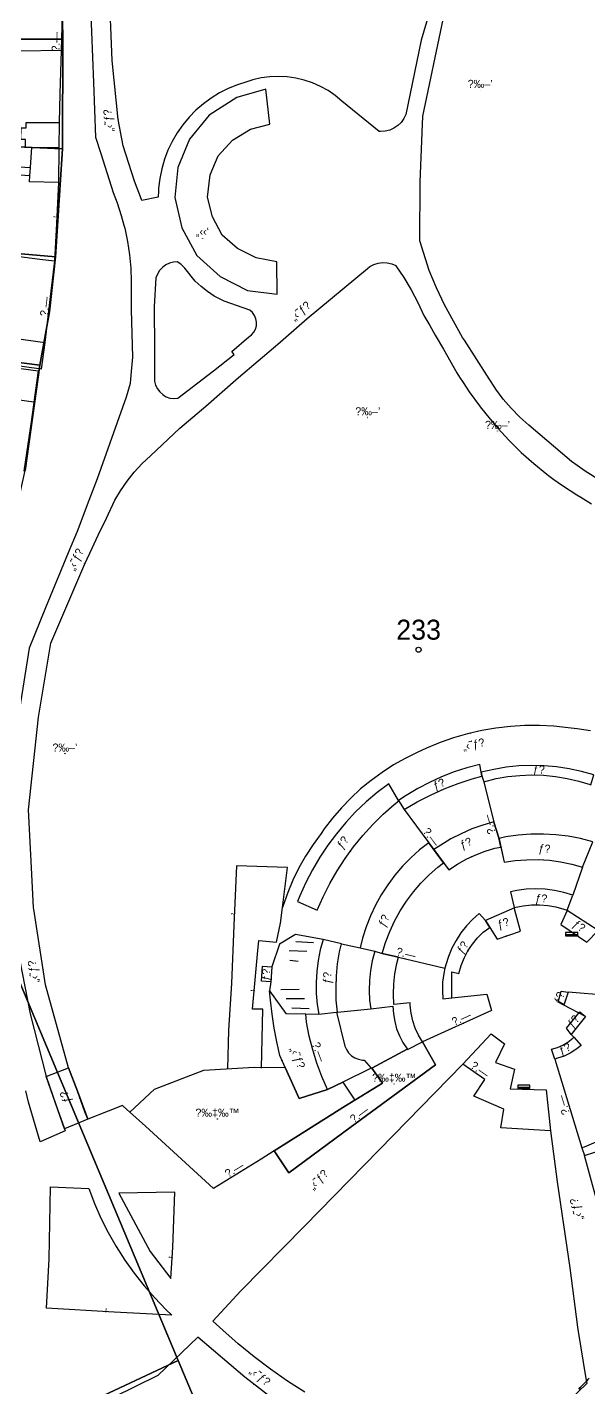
# Model space of a CAD drawing. Header units: metres. Extents: x 218299 to 220222, y 572714 to 574340.
# Drawn here: x 219087.1 to 219143.2, y 573482.5 to 573618.5 of the extents above; entities that cross this region are included whole.
import ezdxf
from ezdxf.enums import TextEntityAlignment as Align

# ---------------------------------------------------------------- set-up
doc = ezdxf.new("R2010")
doc.units = ezdxf.units.M
doc.header["$MEASUREMENT"] = 0
for name, color, linetype in [('1602', 44, 'Continuous'), ('1603', 44, 'Continuous'), ('A_POINTS', 2, 'Continuous'), ('M2200', 253, 'Continuous'), ('M2207', 253, 'Continuous'), ('M2220', 253, 'Continuous'), ('M2407', 253, 'Continuous'), ('M2408', 253, 'Continuous'), ('M2412', 253, 'Continuous'), ('M2601', 253, 'Continuous'), ('M2602', 253, 'Continuous'), ('M2605', 253, 'Continuous'), ('M2802', 253, 'Continuous'), ('M2804', 253, 'Continuous'), ('M5202', 253, 'Continuous')]:
    doc.layers.add(name, color=color, linetype=linetype)
doc.styles.add('HEBTXT', font='HEBTXT')
doc.styles.add('MAVAT_HEBTXT', font='HEBTXT')

# ---------------------------------------------------------------- blocks, each defined once
blk = doc.blocks.new('1603')
at = {"layer": 'A_POINTS'}
blk.add_circle((0, 0), 0.25, dxfattribs=at)
at = {"color": 0, "style": 'HEBTXT'}
blk.add_attdef('PARCEL_NUM', text='', height=2, dxfattribs=at).set_placement((0, 1), align=Align.CENTER)
at = {"color": 0, "style": 'HEBTXT', "flags": 1}
blk.add_attdef('LOT_NUM', text='', height=2, dxfattribs=at).set_placement((0, -2.5), align=Align.CENTER)
blk = doc.blocks.new('M2408')
blk.add_circle((0, 0), 0.025)
at = {"style": 'MAVAT_HEBTXT'}
blk.add_attdef('NAME', text='', height=0.8, dxfattribs=at).set_placement((0, 1.59), align=Align.MIDDLE)
blk = doc.blocks.new('M2802')
blk.add_circle((0, 0), 0.025)
at = {"style": 'MAVAT_HEBTXT'}
blk.add_attdef('NAME', text='', height=0.8, dxfattribs=at).set_placement((0, 1.59), align=Align.MIDDLE)
blk = doc.blocks.new('M2804')
blk.add_circle((0, 0), 0.025)
at = {"style": 'MAVAT_HEBTXT'}
blk.add_attdef('NAME', text='', height=0.8, dxfattribs=at).set_placement((0, 1.59), align=Align.MIDDLE)
blk = doc.blocks.new('M2601')
blk.add_circle((0, 0), 0.025)
at = {"style": 'MAVAT_HEBTXT'}
blk.add_attdef('NAME', text='', height=0.8, dxfattribs=at).set_placement((0, 1.59), align=Align.MIDDLE)
blk = doc.blocks.new('M2605')
blk.add_circle((0, 0), 0.025)
at = {"style": 'MAVAT_HEBTXT'}
blk.add_attdef('NAME', text='', height=0.8, dxfattribs=at).set_placement((0, 1.59), align=Align.MIDDLE)
blk = doc.blocks.new('M2207')
blk.add_circle((0, 0), 0.025)
at = {"style": 'MAVAT_HEBTXT'}
blk.add_attdef('NAME', text='', height=0.8, dxfattribs=at).set_placement((0, 1.59), align=Align.MIDDLE)
blk = doc.blocks.new('M2412')
blk.add_circle((0, 0), 0.025)
at = {"style": 'MAVAT_HEBTXT'}
blk.add_attdef('NAME', text='', height=0.8, dxfattribs=at).set_placement((0, 1.59), align=Align.MIDDLE)
blk = doc.blocks.new('M5202')
blk.add_lwpolyline([(-2, -0.53), (2, -0.53), (2, 0.67), (-2, 0.67)], close=True)
for points in [[(-2, 0), (2, 0)], [(-2, -0.33), (2, -0.33)]]:
    blk.add_lwpolyline(points)
at = {"style": 'MAVAT_HEBTXT', "flags": 1}
for tag, p in [('MARK', (0, 1.92)), ('HEIGHT', (0, -1.78)), ('NAME', (0, -4.35))]:
    blk.add_attdef(tag, text='', height=0.8, dxfattribs=at).set_placement(p, align=Align.MIDDLE)
blk = doc.blocks.new('111')
at = {"layer": 'M2200'}
for points in [[(219087.02, 573608.99, 579.82), (219090.3, 573608.96, 579.7), (219090.3, 573608.96, 579.7), (219090.27, 573606.46, 579.7), (219090.27, 573606.46, 579.7), (219087.58, 573606.49, 579.8), (219086.95, 573606.49, 579.82), (219086.95, 573606.61, 579.93), (219086.96, 573607.29, 580.54), (219086.49, 573607.29, 580.54), (219086.5, 573608.45, 580.54), (219087.02, 573608.45, 580.54)], [(219088.2, 573584.17, 579.1), (219087.79, 573581.03, 579.1), (219087.79, 573581.03, 579.1), (219085.11, 573581.38, 578.74), (219085.11, 573581.38, 578.74), (219085.23, 573582.31, 578.74), (219085.52, 573584.52, 578.74), (219088.2, 573584.17, 579.1)]]:
    blk.add_polyline3d(points, close=True, dxfattribs=at)
at = {"layer": 'M2207'}
for points in [[(219110.97, 573612.32, 578.08), (219108.05, 573611.48, 578.08), (219105.3, 573609.7, 578.26), (219103.32, 573607.31, 578.26), (219102.18, 573604.48, 578.35), (219101.88, 573601.49, 578.26), (219102.57, 573598.45, 578.17), (219104.08, 573595.67, 578.17), (219106.38, 573593.59, 578.17), (219109.11, 573592.18, 578.35), (219112.1, 573591.81, 578.35), (219112.06, 573595.04, 578.26), (219109.98, 573595.44, 578.17), (219108.12, 573596.37, 578.17), (219106.61, 573597.73, 578.26), (219105.62, 573599.55, 578.26), (219105.13, 573601.53, 578.26), (219105.4, 573603.73, 578.26), (219106.18, 573605.64, 578.35), (219107.63, 573607.2, 578.26), (219109.41, 573608.3, 578.26), (219111.36, 573608.8, 578.17)], [(219087.58, 573606.49, 579.23), (219090.27, 573606.46, 579.23), (219090.24, 573602.99, 579.05), (219090.24, 573602.99, 579.05), (219087.34, 573603.06, 579.05), (219087.38, 573603.66, 579.08), (219087.44, 573604.48, 579.13)], [(219085.34, 573587.48, 579.22), (219088.87, 573586.98, 579.1), (219088.87, 573586.98, 579.1), (219088.5, 573584.32, 579.22), (219084.96, 573584.81, 579.34), (219084.98, 573584.95, 579.34), (219085.34, 573587.48, 579.22)]]:
    blk.add_polyline3d(points, close=True, dxfattribs=at)
at = {"layer": 'M2220', "lineweight": -3}
for points in [[(219111.48, 573463.15), (219102.21, 573485.25), (219078.37, 573542.11), (219081.82, 573552.7), (219084.52, 573563.43), (219086.92, 573574.21), (219088.39, 573584.73), (219089.35, 573590.05), (219089.93, 573595.54), (219090.65, 573606.33), (219090.67, 573617.32), (219090.48, 573628.72)], [(219143.27, 573483.49), (219143.13, 573483.34), (219143, 573483.2), (219142.86, 573483.05), (219142.72, 573482.91), (219142.5, 573482.68), (219142.36, 573482.54), (219142.22, 573482.39)]]:
    blk.add_lwpolyline(points, dxfattribs=at)
at = {"layer": 'M2407'}
for points in [[(219090.5, 573616.16, 576.89), (219086.41, 573616.11, 577.07)], [(219070.77, 573605.81, 576.53), (219081.85, 573604.82, 576.71), (219087.44, 573604.48, 576.53)], [(219087.38, 573603.66, 576.53), (219080.37, 573604.1, 576.71), (219080.33, 573603.58, 576.71)]]:
    blk.add_polyline3d(points, dxfattribs=at)
at = {"layer": 'M2408'}
for points in [[(219144.28, 573573.23, 573.23), (219142.86, 573574.13, 573.29), (219142.63, 573574.29, 573.3), (219141.48, 573575.09, 573.36), (219137.22, 573578.73, 573.54), (219136.34, 573579.52, 573.55), (219135.48, 573580.41, 573.57), (219134.68, 573581.34, 573.61), (219133.94, 573582.33, 573.66), (219133.83, 573582.49, 573.67), (219133.26, 573583.36, 573.72), (219130.79, 573587.22, 574.08), (219130.62, 573587.49, 574.1), (219129.69, 573589.12, 574.2), (219128.82, 573590.77, 574.25), (219128.02, 573592.46, 574.28), (219127.28, 573594.18, 574.26), (219126.33, 573597.16, 574.44), (219126.36, 573603.02, 574.44), (219126.58, 573607.97, 574.44), (219126.65, 573609.61, 574.44), (219128.66, 573619.26, 574.08)], [(219127.55, 573620.81, 574.01), (219126.49, 573617.22, 574.19), (219124.96, 573609.78, 574.55), (219124.75, 573609.36, 574.55), (219124.48, 573608.99, 574.55), (219124.14, 573608.67, 574.55), (219123.76, 573608.41, 574.55), (219123.33, 573608.22, 574.55), (219122.88, 573608.11, 574.55), (219122.42, 573608.07, 574.55), (219122.27, 573608.08, 574.55), (219118.56, 573611.12, 574.73), (219117.89, 573611.68, 574.73), (219117.17, 573612.17, 574.73), (219116.41, 573612.59, 574.75), (219115.62, 573612.94, 574.78), (219114.79, 573613.22, 574.81), (219113.95, 573613.42, 574.86), (219113.09, 573613.54, 574.91), (219112.22, 573613.59, 574.97), (219111.36, 573613.55, 575.04), (219110.5, 573613.43, 575.12), (219109.66, 573613.24, 575.21), (219109.06, 573613.05, 575.27), (219108.12, 573612.75, 575.29), (219107.21, 573612.38, 575.31), (219106.34, 573611.94, 575.34), (219105.51, 573611.42, 575.37), (219104.72, 573610.84, 575.4), (219103.97, 573610.2, 575.44), (219103.29, 573609.5, 575.48), (219102.66, 573608.74, 575.52), (219102.1, 573607.94, 575.56), (219101.61, 573607.09, 575.61), (219101.18, 573606.21, 575.66), (219100.83, 573605.3, 575.7), (219100.56, 573604.35, 575.75), (219100.36, 573603.39, 575.81), (219100.24, 573602.42, 575.86), (219100.23, 573602.11, 575.87), (219100.2, 573601.53, 575.9), (219098.58, 573601.17, 575.81), (219098.53, 573601.28, 575.81), (219097.84, 573603.1, 575.81), (219096.7, 573606.64, 575.81), (219096.22, 573609.27, 575.63), (219095.62, 573615.18, 575.81), (219095.29, 573622.67, 575.81)], [(219093.43, 573620.57, 575.83), (219093.74, 573612.99, 575.83), (219093.94, 573607.52, 575.83), (219094.47, 573605.89, 575.83), (219095.69, 573601.99, 575.83), (219096.1, 573600.96, 575.86), (219096.52, 573599.69, 575.86), (219096.78, 573598.72, 575.86), (219096.87, 573598.4, 575.86), (219097.14, 573597.09, 575.83), (219097.34, 573595.76, 575.79), (219097.46, 573594.43, 575.73), (219097.5, 573593.09, 575.65), (219097.5, 573592.99, 575.66), (219097.52, 573591.04, 575.72), (219097.52, 573590.26, 575.74), (219097.64, 573585.51, 575.56), (219097.48, 573583.74, 575.56), (219097.41, 573582.9, 575.56), (219097.02, 573581.52, 575.56), (219094.11, 573573.35, 575.2), (219093.28, 573571.19, 575.13), (219092.1, 573568.11, 575.02), (219091.21, 573565.97, 574.97), (219088.93, 573560.48, 574.84), (219087.32, 573556.45, 574.66), (219086.34, 573550.34, 574.3)], [(219091.23, 573514.5, 572.14), (219088.95, 573522.8, 572.71), (219087.77, 573530.34, 573.42), (219087.75, 573530.48, 573.43), (219087.57, 573533.86, 573.56), (219087.24, 573540.29, 573.79), (219088.24, 573549.53, 574.15), (219089.49, 573556.94, 574.87), (219092.86, 573564.88, 575.05), (219093.6, 573566.44, 575.05), (219094.21, 573567.73, 575.05), (219095.05, 573569.44, 575.14), (219095.88, 573571.22, 575.14), (219096.45, 573572.18, 575.19), (219097.1, 573573.13, 575.23), (219097.82, 573574.03, 575.27), (219098.6, 573574.88, 575.3), (219099.43, 573575.67, 575.32), (219102.37, 573578.44, 575.32), (219104.97, 573580.63, 575.23), (219108.24, 573583.48, 575.23), (219112.15, 573586.82, 575.14), (219115.07, 573589.38, 575.05), (219121.13, 573594.4, 574.6), (219121.36, 573594.57, 574.58), (219121.76, 573594.78, 574.55), (219122.19, 573594.91, 574.53), (219122.64, 573594.97, 574.51), (219123.09, 573594.95, 574.51), (219123.53, 573594.85, 574.51), (219123.95, 573594.68, 574.51), (219123.96, 573594.65, 574.51), (219124.76, 573593.47, 574.47), (219125.49, 573592.24, 574.42), (219126.15, 573590.98, 574.34), (219126.74, 573589.69, 574.24), (219127.34, 573588.68, 574.23), (219127.89, 573587.73, 574.19), (219128.71, 573586.32, 574.14), (219130.04, 573583.95, 573.97), (219130.32, 573583.51, 573.96), (219130.67, 573582.98, 573.94), (219131.27, 573582.07, 573.9), (219132.29, 573580.67, 573.85), (219132.38, 573580.55, 573.84), (219133.37, 573579.32, 573.79), (219134.14, 573578.42, 573.74), (219135.28, 573577.18, 573.67), (219136.48, 573576, 573.62), (219137.73, 573574.88, 573.57), (219139.03, 573573.82, 573.52), (219139.2, 573573.69, 573.52), (219139.72, 573573.31, 573.49), (219140.58, 573572.69, 573.45), (219142.02, 573571.75, 573.37), (219142.41, 573571.52, 573.34), (219143.49, 573570.88, 573.27)], [(219143.38, 573548.18, 573.07), (219142.07, 573548.39, 573.15), (219141.16, 573548.49, 573.2), (219139.73, 573548.64, 573.29), (219138.28, 573548.71, 573.36), (219136.83, 573548.7, 573.42), (219135.39, 573548.61, 573.48), (219133.95, 573548.45, 573.52), (219132.53, 573548.2, 573.55), (219131.12, 573547.88, 573.57), (219129.72, 573547.48, 573.58), (219128.36, 573547.01, 573.59), (219127.02, 573546.46, 573.58), (219126.09, 573546.03, 573.56), (219124.88, 573545.43, 573.63), (219123.7, 573544.77, 573.68), (219122.57, 573544.03, 573.72), (219121.47, 573543.23, 573.74), (219120.43, 573542.37, 573.74), (219119.44, 573541.45, 573.73), (219118.5, 573540.48, 573.7), (219117.62, 573539.45, 573.66), (219116.8, 573538.38, 573.59), (219116.47, 573537.91, 573.56), (219115.67, 573536.81, 573.53), (219114.93, 573535.67, 573.49), (219114.26, 573534.48, 573.44), (219113.67, 573533.26, 573.38), (219113.14, 573532.01, 573.3), (219112.69, 573530.73, 573.22), (219112.62, 573530.51, 573.2)], [(219083.53, 573527.28, 573.04), (219084.39, 573527.59, 573.11), (219085.82, 573528.1, 573.22), (219087.42, 573519.89, 572.68), (219089, 573513.62, 572.14)], [(219117.12, 573512.34, 572.38), (219114.28, 573511.43, 572.38), (219112.88, 573514.54, 572.65), (219112.35, 573515.72, 572.74), (219112.05, 573517.09, 572.66), (219111.8, 573518.47, 572.65), (219111.59, 573519.87, 572.7), (219111.43, 573521.26, 572.81), (219111.34, 573522.19, 572.92)], [(219139.41, 573508.21, 570.22), (219140.05, 573503.12, 570.22), (219141.32, 573494.52, 569.68), (219142.1, 573488.59, 569.52), (219142.16, 573488.16, 569.5), (219142.94, 573483.44, 569.02), (219143.02, 573482.95, 568.96), (219138.75, 573478.87, 568.81)], [(219114.87, 573482.09, 569.2), (219113.13, 573483.2, 569.27), (219111.44, 573484.37, 569.35), (219109.79, 573485.61, 569.43), (219108.19, 573486.91, 569.52), (219106.65, 573488.27, 569.62), (219105.67, 573489.18, 569.68), (219108.45, 573492.2, 569.86), (219114.83, 573498.69, 570.04), (219122.28, 573506.29, 570.22), (219130.65, 573514.86, 570.4)], [(219145.86, 573495.71, 569.86), (219145.17, 573497.62, 569.96), (219144.57, 573499.27, 570.04), (219142.79, 573505.74, 570.22)], [(219126.46, 573474.92, 568.78), (219126, 573475.03, 568.8), (219124.16, 573475.53, 568.85), (219123.22, 573475.82, 568.88), (219122.34, 573476.1, 568.91), (219120.55, 573476.75, 568.97), (219118.78, 573477.47, 569.03), (219117.05, 573478.26, 569.1), (219115.35, 573479.13, 569.17), (219113.69, 573480.07, 569.25), (219112.08, 573481.08, 569.32), (219108.86, 573483.57, 569.5), (219104.17, 573487.58, 569.68), (219100.16, 573483.76, 569.68), (219095.7, 573481.55, 569.68), (219096.11, 573480.8, 569.68)]]:
    blk.add_polyline3d(points, dxfattribs=at)
blk.add_polyline3d([(219109.35, 573587.63, 575.36), (219109.51, 573587.76, 575.35), (219109.75, 573588.02, 575.33), (219109.92, 573588.33, 575.3), (219110.01, 573588.67, 575.29), (219110.03, 573589.02, 575.27), (219109.97, 573589.37, 575.27), (219109.83, 573589.69, 575.26), (219109.62, 573589.98, 575.27), (219109.35, 573590.21, 575.27), (219106.8, 573591.13, 575.45), (219106.53, 573591.25, 575.49), (219105.81, 573591.62, 575.56), (219105.13, 573592.07, 575.61), (219104.49, 573592.57, 575.63), (219103.9, 573593.13, 575.63), (219102.87, 573594.41, 575.81), (219102.48, 573594.83, 575.81), (219102.09, 573595.06, 575.81), (219101.75, 573595.03, 575.83), (219101.35, 573594.92, 575.84), (219100.97, 573594.74, 575.84), (219100.63, 573594.49, 575.83), (219100.34, 573594.18, 575.8), (219100.12, 573593.83, 575.77), (219099.97, 573593.44, 575.72), (219099.8, 573590.59, 575.72), (219099.85, 573586.28, 575.72), (219099.84, 573584.88, 575.63), (219099.83, 573583.51, 575.54), (219099.85, 573583.12, 575.53), (219099.94, 573582.73, 575.52), (219100.12, 573582.37, 575.5), (219100.36, 573582.05, 575.48), (219100.66, 573581.78, 575.46), (219100.83, 573581.67, 575.44), (219101, 573581.57, 575.43), (219101.38, 573581.44, 575.41), (219101.78, 573581.39, 575.39), (219102.18, 573581.41, 575.36), (219105.16, 573583.72, 575.36), (219105.72, 573584.16, 575.36), (219107.78, 573585.8, 575.36), (219107.57, 573586.1, 575.36), (219109.25, 573587.54, 575.36)], close=True, dxfattribs=at)
at = {"layer": 'M2412'}
for points in [[(219132.33, 573544.82, 573.5), (219131.04, 573544.48, 573.5), (219129.77, 573544.07, 573.5), (219128.52, 573543.59, 573.5), (219127.31, 573543.03, 573.5), (219126.13, 573542.4, 573.5), (219124.99, 573541.7, 573.5), (219124.22, 573541.22, 573.5), (219124.79, 573540.31, 573.32), (219126.08, 573541.07, 573.32), (219127.41, 573541.76, 573.32), (219128.77, 573542.38, 573.32), (219130.16, 573542.92, 573.32), (219131.58, 573543.39, 573.32), (219132.53, 573543.66, 573.32), (219132.52, 573543.69, 573.32), (219132.46, 573544.04, 573.38)], [(219143.72, 573543.77, 573.32), (219142.5, 573544.12, 573.32), (219141.26, 573544.39, 573.32), (219140.01, 573544.58, 573.32), (219138.75, 573544.69, 573.32), (219137.49, 573544.72, 573.32), (219136.22, 573544.67, 573.32), (219134.97, 573544.54, 573.32), (219133.72, 573544.33, 573.32), (219132.46, 573544.04, 573.32), (219132.52, 573543.69, 573.25), (219132.75, 573543.09, 573.14), (219132.75, 573543.09, 573.14), (219133.97, 573543.41, 573.15), (219135.14, 573543.61, 573.16), (219136.32, 573543.73, 573.15), (219137.51, 573543.78, 573.14), (219138.7, 573543.74, 573.12), (219139.89, 573543.63, 573.09), (219141.06, 573543.43, 573.06), (219142.22, 573543.16, 573.01), (219143.36, 573542.81, 572.96), (219143.41, 573542.79, 572.96)], [(219123.23, 573542.89, 573.68), (219122.08, 573542.01, 573.69), (219120.98, 573541.07, 573.69), (219119.93, 573540.07, 573.69), (219118.94, 573539.01, 573.68), (219118.02, 573537.9, 573.67), (219117.15, 573536.75, 573.65), (219116.35, 573535.54, 573.63), (219115.62, 573534.3, 573.59), (219114.95, 573533.01, 573.56), (219114.36, 573531.69, 573.52), (219114.13, 573531.12, 573.5), (219116.1, 573530.26, 573.14), (219116.69, 573531.6, 573.14), (219117.35, 573532.91, 573.14), (219118.07, 573534.18, 573.14), (219118.87, 573535.41, 573.14), (219119.73, 573536.6, 573.14), (219120.66, 573537.73, 573.14), (219121.65, 573538.82, 573.14), (219122.69, 573539.85, 573.14), (219123.79, 573540.81, 573.14), (219124.25, 573541.19, 573.14), (219124.25, 573541.19, 573.14), (219124.22, 573541.22, 573.15)], [(219133.75, 573539.07, 573.32), (219132.63, 573538.75, 573.32), (219131.53, 573538.37, 573.32), (219130.46, 573537.9, 573.32), (219129.43, 573537.37, 573.32), (219128.43, 573536.76, 573.32), (219127.74, 573536.33, 573.32), (219129.23, 573534.3, 572.06), (219129.23, 573534.3, 572.06), (219130.09, 573534.86, 572.06), (219130.98, 573535.36, 572.06), (219131.92, 573535.79, 572.06), (219132.88, 573536.15, 572.06), (219133.83, 573536.45, 572.06), (219134.44, 573536.54, 572.06), (219134.24, 573537.47, 572.49), (219133.75, 573539.06, 573.31)], [(219143.62, 573537.1, 572.78), (219142.4, 573537.41, 572.78), (219141.17, 573537.64, 572.78), (219139.93, 573537.78, 572.78), (219138.68, 573537.85, 572.78), (219137.43, 573537.84, 572.78), (219136.18, 573537.75, 572.78), (219134.94, 573537.58, 572.78), (219134.26, 573537.42, 572.78), (219134.27, 573537.38, 572.76), (219134.44, 573536.54, 572.44), (219134.76, 573535.04, 571.88), (219134.77, 573535.04, 571.88), (219135.88, 573535.21, 571.88), (219137.01, 573535.3, 571.88), (219138.15, 573535.31, 571.88), (219139.28, 573535.24, 571.88), (219140.41, 573535.09, 571.88), (219141.52, 573534.86, 571.88), (219142.6, 573534.56, 571.88)], [(219127.24, 573537, 572.96), (219127.24, 573537, 572.96), (219126.31, 573536.28, 572.97), (219125.43, 573535.49, 572.97), (219124.6, 573534.65, 572.97), (219123.83, 573533.75, 572.96), (219123.13, 573532.8, 572.95), (219122.49, 573531.8, 572.94), (219121.91, 573530.77, 572.91), (219121.41, 573529.7, 572.88), (219120.99, 573528.6, 572.85), (219120.63, 573527.47, 572.81), (219120.39, 573526.48, 572.78), (219121.84, 573526.15, 572.42), (219121.84, 573526.15, 572.42), (219121.58, 573525.19, 572.42), (219121.4, 573524.22, 572.42), (219121.3, 573523.23, 572.42), (219121.28, 573522.24, 572.42), (219121.33, 573521.26, 572.42), (219121.45, 573520.41, 572.42), (219123.66, 573520.65, 572.24), (219123.71, 573519.89, 572.24), (219123.83, 573519.14, 572.24), (219124.02, 573518.41, 572.24), (219124.3, 573517.71, 572.24), (219124.65, 573517.03, 572.24), (219125.06, 573516.4, 572.24), (219125.09, 573516.36, 572.24), (219125.12, 573516.32, 572.24), (219125.12, 573516.32, 572.24), (219126.61, 573517.1, 571.52), (219126.21, 573517.77, 571.52), (219125.89, 573518.47, 571.52), (219125.64, 573519.21, 571.52), (219125.47, 573519.96, 571.52), (219125.38, 573520.73, 571.52), (219125.37, 573520.98, 571.52), (219123.75, 573520.82, 571.52), (219123.7, 573521.85, 571.52), (219123.73, 573522.88, 571.52), (219123.84, 573523.9, 571.52), (219124.03, 573524.91, 571.52), (219124.2, 573525.56, 571.52), (219124.2, 573525.56, 571.52), (219122.59, 573525.91, 571.7), (219122.59, 573525.91, 571.7), (219122.92, 573527.02, 571.69), (219123.34, 573528.11, 571.69), (219123.82, 573529.16, 571.69), (219124.38, 573530.18, 571.71), (219125.01, 573531.16, 571.72), (219125.7, 573532.09, 571.75), (219126.45, 573532.97, 571.78), (219127.26, 573533.8, 571.82), (219128.13, 573534.57, 571.86), (219128.72, 573534.99, 571.88)], [(219141.63, 573531.75, 571.65), (219141.63, 573531.75, 571.65), (219140.72, 573532.03, 571.65), (219139.8, 573532.23, 571.65), (219138.86, 573532.34, 571.65), (219137.92, 573532.38, 571.65), (219136.97, 573532.34, 571.65), (219136.04, 573532.22, 571.65), (219135.4, 573532.1, 571.65), (219135.78, 573530.51, 570.93), (219136.67, 573530.69, 570.93), (219137.49, 573530.78, 570.93), (219138.31, 573530.8, 570.93), (219139.13, 573530.73, 570.93), (219139.94, 573530.59, 570.93), (219140.73, 573530.36, 570.93), (219141.07, 573530.25, 570.93)], [(219132.27, 573529.92, 571.52), (219131.6, 573529.33, 571.52), (219130.99, 573528.68, 571.53), (219130.44, 573527.99, 571.52), (219129.96, 573527.24, 571.51), (219129.54, 573526.46, 571.5), (219129.2, 573525.64, 571.48), (219128.93, 573524.8, 571.46), (219128.85, 573524.46, 571.45), (219128.74, 573523.93, 571.44), (219128.62, 573523.05, 571.41), (219128.59, 573522.17, 571.37), (219128.63, 573521.39, 571.34), (219129.53, 573521.49, 570.8), (219129.54, 573524.11, 570.8), (219130.25, 573523.93, 570.8), (219130.48, 573524.71, 570.8), (219130.78, 573525.46, 570.8), (219131.15, 573526.18, 570.8), (219131.59, 573526.86, 570.8), (219132.1, 573527.49, 570.8), (219132.66, 573528.07, 570.8), (219133.35, 573528.51, 570.8), (219132.9, 573529.21, 571.13)], [(219135.79, 573530.48, 571.65), (219132.9, 573529.21, 571.65), (219133.35, 573528.51, 571.31), (219134.08, 573527.37, 570.75), (219136.4, 573528.16, 570.75), (219135.81, 573530.4, 571.62)], [(219144.15, 573528.23, 571.52), (219141.05, 573530.21, 571.52), (219140.44, 573528.81, 570.8), (219143.01, 573527.07, 570.8)], [(219116.7, 573527.34, 573.5), (219116.4, 573526.28, 573.5), (219116.18, 573525.21, 573.5), (219116.04, 573524.12, 573.5), (219115.98, 573523.03, 573.5), (219115.99, 573521.93, 573.5), (219116.09, 573520.84, 573.5), (219116.25, 573519.86, 573.5), (219118.03, 573520.05, 572.98), (219118.12, 573520.05, 572.96), (219118, 573521.26, 572.88), (219117.97, 573522.48, 572.82), (219118.01, 573523.69, 572.78), (219118.13, 573524.9, 572.76), (219118.33, 573526.1, 572.76), (219118.5, 573526.88, 572.78)], [(219111.57, 573524.58, 573.68), (219111.47, 573523.11, 573.68), (219110.53, 573523.17, 572.96), (219110.63, 573524.65, 572.96), (219111.57, 573524.58, 573.68)], [(219141.15, 573522.07, 571.2), (219140.73, 573520.76, 571.2), (219140.16, 573521.06, 570.75), (219140.45, 573522.17, 570.75)], [(219142.9, 573519.62, 571.2), (219141.56, 573517.98, 571.2), (219141.47, 573517.84, 571.2), (219140.98, 573518.46, 570.75), (219142.32, 573520.09, 570.75)], [(219142.47, 573516.74, 571.29), (219141.94, 573516.32, 571.31), (219141.37, 573515.96, 571.3), (219140.75, 573515.67, 571.27), (219140.11, 573515.45, 571.23), (219139.84, 573515.38, 571.2), (219139.5, 573516.38, 570.75), (219140.08, 573516.54, 570.75), (219140.63, 573516.77, 570.75), (219141.14, 573517.08, 570.75), (219141.61, 573517.45, 570.75), (219141.73, 573517.55, 570.75)], [(219089, 573513.62, 572.14), (219091.23, 573514.5, 572.14), (219092.14, 573512.17, 571.43), (219093.16, 573509.38, 570.58), (219090.84, 573508.41, 570.58)], [(219148.25, 573509.79, 571.2), (219147.24, 573509.01, 571.2), (219146.18, 573508.3, 571.2), (219145.08, 573507.65, 571.2), (219143.94, 573507.08, 571.2), (219142.77, 573506.58, 571.2), (219142.53, 573506.49, 571.2), (219142.79, 573505.74, 570.3), (219142.79, 573505.74, 570.3), (219143.84, 573506.08, 570.3), (219144.84, 573506.57, 570.3), (219145.83, 573507.08, 570.3), (219146.79, 573507.59, 570.3), (219147.69, 573508.23, 570.3), (219148.54, 573508.94, 570.3), (219148.78, 573509.16, 570.3)]]:
    blk.add_polyline3d(points, close=True, dxfattribs=at)
at = {"layer": 'M2601'}
for points in [[(219090.24, 573602.99, 577.78), (219090.04, 573598.88, 577.78)], [(219090.04, 573598.88, 577.78), (219089.85, 573595.15, 577.78)], [(219112.43, 573528.97, 574.18), (219112.62, 573530.51, 574.25), (219113.12, 573534.53, 574.42), (219108.03, 573534.7, 574.42), (219107.77, 573528.72, 574.3), (219107.52, 573522.94, 573.94), (219107.24, 573518.27, 573.82), (219107.13, 573514.4, 573.46)], [(219110.51, 573514.48, 573.46), (219110.65, 573520.37, 573.7), (219109.63, 573520.36, 573.7), (219110.11, 573525.85, 573.94), (219110.27, 573527.22, 573.94), (219112.03, 573527.05, 573.94), (219112.43, 573528.97, 574.18)], [(219093.26, 573502.43, 570.94), (219093.84, 573500.94, 570.84), (219094.49, 573499.47, 570.75), (219095.22, 573498.04, 570.67), (219096.02, 573496.64, 570.6), (219096.88, 573495.29, 570.54), (219097.81, 573493.98, 570.49), (219098.81, 573492.71, 570.45), (219099.87, 573491.5, 570.42), (219100.98, 573490.34, 570.41), (219101.57, 573489.77, 570.4), (219095.81, 573490.07, 570.4), (219089.05, 573490.48, 570.58), (219089.31, 573495.41, 570.76), (219089.46, 573502.62, 570.94), (219093.26, 573502.43, 570.94)], [(219096.26, 573501.97, 571.12), (219099.39, 573496.15, 570.76), (219101.47, 573493.44, 570.76), (219101.66, 573496.55, 570.76), (219101.88, 573502.07, 570.94), (219096.26, 573501.97, 571.12)]]:
    blk.add_polyline3d(points, dxfattribs=at)
at = {"layer": 'M2602'}
for points in [[(219115.72, 573527, 576.6), (219113.95, 573527.1, 576.6)], [(219115.04, 573526.14, 576.6), (219113.28, 573526.19, 576.6)], [(219114.18, 573525.13, 576.6), (219113.36, 573525.24, 576.6)], [(219114.3, 573522.33, 576.6), (219112.46, 573522.29, 576.6)], [(219114.81, 573521.4, 576.6), (219113, 573521.39, 576.6)], [(219115.3, 573520.41, 576.6), (219113.57, 573520.47, 576.6)]]:
    blk.add_polyline3d(points, dxfattribs=at)
at = {"layer": 'M2605'}
for points in [[(219090.6, 573622.24, 576.96), (219090.57, 573618.56, 576.89), (219090.5, 573616.16, 576.89), (219090.38, 573611.83, 576.89)], [(219090.38, 573611.83, 576.89), (219090.3, 573608.96, 576.89)], [(219085.59, 573595.68, 576.71), (219088.37, 573595.33, 576.71)], [(219088.37, 573595.33, 576.71), (219089.85, 573595.15, 576.71), (219089.85, 573595.15, 576.71), (219089.49, 573592.11, 576.71)], [(219089.49, 573592.11, 576.71), (219088.87, 573586.98, 576.71)], [(219087.79, 573581.03, 576.35), (219087.54, 573579.31, 576.35)], [(219087.54, 573579.31, 576.35), (219086.78, 573574.14, 576.35)], [(219132.75, 573543.09, 573.32), (219133.75, 573539.06, 573.32), (219134.24, 573537.47, 572.81), (219134.27, 573537.38, 572.78), (219134.77, 573535.04, 572.06)], [(219124.79, 573540.31, 573.32), (219127.24, 573537, 573.32), (219127.74, 573536.33, 573.05), (219128.72, 573534.99, 572.51), (219129.23, 573534.3, 572.24)], [(219142.6, 573534.56, 571.88), (219141.63, 573531.75, 571.7)], [(219135.4, 573532.1, 571.65), (219135.78, 573530.51, 571.65), (219135.79, 573530.48, 571.65)], [(219141.05, 573530.21, 571.52), (219141.07, 573530.25, 571.52), (219141.63, 573531.75, 571.7)], [(219132.9, 573529.21, 571.65), (219132.27, 573529.92, 571.52)], [(219116.7, 573527.34, 573.5), (219113.91, 573527.83, 573.68), (219112.31, 573526.86, 573.68), (219111.57, 573524.58, 573.68)], [(219118.5, 573526.88, 572.78), (219120.39, 573526.48, 572.78)], [(219121.84, 573526.15, 572.42), (219122.59, 573525.91, 572.42), (219124.2, 573525.56, 572.06), (219128.85, 573524.46, 571.52)], [(219111.47, 573523.11, 573.68), (219111.34, 573522.19, 573.68), (219111.34, 573522.19, 573.68), (219112.96, 573519.93, 573.68), (219114.95, 573519.89, 573.57), (219116.25, 573519.86, 573.5)], [(219128.63, 573521.39, 571.34), (219129.53, 573521.49, 571.3), (219133.02, 573521.86, 571.16), (219133.5, 573520.23, 571.16), (219126.61, 573517.1, 571.27)], [(219145.6, 573521.69, 571.2), (219145.18, 573521.73, 571.2), (219141.15, 573522.07, 571.2)], [(219121.54, 573514.47, 572.92), (219121.48, 573514.45, 572.92), (219121.43, 573514.42, 572.92), (219118.65, 573513.08, 572.92), (219117.12, 573512.34, 572.92), (219117.12, 573512.34, 572.92), (219116.56, 573513.64, 572.91), (219116.06, 573514.96, 572.91), (219115.64, 573516.31, 572.94), (219115.29, 573517.68, 572.99), (219115.02, 573519.06, 573.06), (219114.95, 573519.89, 573.1)], [(219118.03, 573520.05, 572.98), (219118.85, 573516.68, 572.98), (219119.01, 573516.32, 573), (219119.23, 573515.99, 573), (219119.52, 573515.71, 572.98), (219119.85, 573515.5, 572.95), (219120.22, 573515.35, 572.9), (219120.61, 573515.28, 572.84), (219120.79, 573515.27, 572.8), (219121.48, 573514.45, 572.92)], [(219118.12, 573520.05, 572.96), (219121.45, 573520.41, 572.42)], [(219142.9, 573519.62, 571.2), (219140.73, 573520.76, 571.2)], [(219111.8, 573506.19, 571.27), (219113.24, 573504.02, 571.27), (219119.39, 573508.52, 571.27), (219127.92, 573514.8, 571.27), (219126.61, 573517.1, 571.27)], [(219138.97, 573512.3, 570.8), (219139.41, 573508.21, 570.8), (219139.41, 573508.21, 570.8), (219134.43, 573508.5, 570.8), (219134.72, 573510.38, 570.8), (219131.73, 573511.66, 570.8), (219132.84, 573513.32, 570.98), (219130.65, 573514.86, 570.98), (219130.65, 573514.86, 570.98), (219133.47, 573517.89, 570.98), (219134.81, 573516.91, 570.98), (219133.91, 573515.04, 570.98), (219135.79, 573514.36, 570.98), (219135.35, 573512.4, 570.98), (219138.97, 573512.3, 570.8)], [(219141.47, 573517.84, 571.2), (219141.73, 573517.55, 571.23), (219142.47, 573516.74, 571.29)], [(219125.09, 573516.36, 572.24), (219125.09, 573516.36, 572.24), (219121.54, 573514.47, 572.2)], [(219092.89, 573510.11, 572.08), (219092.14, 573512.17, 572.08), (219092.14, 573512.17, 572.08), (219091.23, 573514.5, 572.08)], [(219121.54, 573514.47, 572.2), (219121.54, 573514.47, 572.2), (219122.62, 573512.98, 572.08), (219122.62, 573512.98, 572.08), (219119.85, 573511.26, 572.08), (219118.93, 573510.7, 572.08), (219118.93, 573510.7, 572.08), (219111.8, 573506.19, 572.08), (219110.5, 573505.37, 572.08), (219105.72, 573502.44, 572.08), (219098.95, 573508.68, 572.08), (219097.38, 573510.08, 572.08), (219096.72, 573510.67, 572.08)], [(219139.84, 573515.38, 571.2), (219142.53, 573506.49, 571.2)], [(219089, 573513.62, 572.08), (219089.98, 573510.83, 572.08)], [(219089.98, 573510.83, 572.08), (219090.84, 573508.41, 572.08), (219090.91, 573508.2, 572.08), (219088.4, 573507.1, 572.08), (219087.25, 573511.08, 572.32), (219086.99, 573512.2, 572.36)], [(219096.72, 573510.67, 572.08), (219096.64, 573510.75, 572.08), (219095.21, 573510.18, 572.08)], [(219095.21, 573510.18, 572.08), (219093.16, 573509.38, 572.08), (219093.16, 573509.38, 572.08), (219092.89, 573510.11, 572.08)]]:
    blk.add_polyline3d(points, dxfattribs=at)
at = {"layer": 'M2802'}
for points in [[(219126.61, 573517.1, 571.27), (219127.92, 573514.8, 571.27), (219119.39, 573508.52, 571.27), (219113.24, 573504.02, 571.27), (219111.8, 573506.19, 571.27), (219118.93, 573510.7, 571.45), (219122.62, 573512.98, 571.54), (219121.54, 573514.47, 571.54), (219125.09, 573516.36, 571.5), (219125.12, 573516.32, 571.5)], [(219118.65, 573513.08, 572.22), (219119.85, 573511.26, 572.08), (219118.93, 573510.7, 572.08), (219111.8, 573506.19, 572.08), (219110.5, 573505.37, 572.08), (219105.72, 573502.44, 572.08), (219098.95, 573508.68, 572.08), (219097.38, 573510.08, 572.08), (219099.84, 573512.37, 572.44), (219104.77, 573514.27, 572.53), (219109.78, 573514.57, 572.53), (219112.88, 573514.54, 572.65), (219114.28, 573511.43, 572.38), (219117.12, 573512.34, 572.38)]]:
    blk.add_polyline3d(points, close=True, dxfattribs=at)
at = {"layer": 'M2207'}
ref = blk.add_blockref('M2207', (219104.63, 573597.39), dxfattribs=dict(at, xscale=0.5, yscale=0.5, zscale=0.5))
ref.add_attrib('NAME', '„‹‹‘', dxfattribs={"layer": '0', "height": 0.8, "style": 'MAVAT_HEBTXT'}).set_placement((219104.63, 573598.02), align=Align.MIDDLE)
at = {"layer": 'M2408'}
ref = blk.add_blockref('M2408', (219096.22, 573609.27), dxfattribs=dict(at, xscale=0.5, yscale=0.5, zscale=0.5))
ref.add_attrib('NAME', '„‹˜ƒ\x8e', dxfattribs={"layer": '0', "height": 0.8, "rotation": 95.8406, "style": 'MAVAT_HEBTXT'}).set_placement((219095.33, 573609.18), align=Align.MIDDLE)
ref = blk.add_blockref('M2408', (219115.07, 573589.38), dxfattribs=dict(at, xscale=0.5, yscale=0.5, zscale=0.5))
ref.add_attrib('NAME', '„‹˜ƒ\x8e', dxfattribs={"layer": '0', "height": 0.8, "rotation": 41.1749, "style": 'MAVAT_HEBTXT'}).set_placement((219114.48, 573590.06), align=Align.MIDDLE)
ref = blk.add_blockref('M2408', (219092.86, 573564.88), dxfattribs=dict(at, xscale=0.5, yscale=0.5, zscale=0.5))
ref.add_attrib('NAME', '„‹˜ƒ\x8e', dxfattribs={"layer": '0', "height": 0.8, "rotation": 64.5444, "style": 'MAVAT_HEBTXT'}).set_placement((219092.04, 573565.27), align=Align.MIDDLE)
ref = blk.add_blockref('M2408', (219131.36, 573547.94), dxfattribs=dict(at, xscale=0.5, yscale=0.5, zscale=0.5))
ref.add_attrib('NAME', '„‹˜ƒ\x8e', dxfattribs={"layer": '0', "height": 0.8, "rotation": 12.8746, "style": 'MAVAT_HEBTXT'}).set_placement((219131.72, 573546.72), align=Align.MIDDLE)
ref = blk.add_blockref('M2408', (219088.72, 573524.27), dxfattribs=dict(at, xscale=0.5, yscale=0.5, zscale=0.5))
ref.add_attrib('NAME', '„‹˜ƒ\x8e', dxfattribs={"layer": '0', "height": 0.8, "rotation": 98.8957, "style": 'MAVAT_HEBTXT'}).set_placement((219087.83, 573524.13), align=Align.MIDDLE)
ref = blk.add_blockref('M2408', (219112.58, 573515.21), dxfattribs=dict(at, xscale=0.4999999999999992, yscale=0.4999999999999992, zscale=0.4999999999999992, rotation=358.3529805476973))
ref.add_attrib('NAME', '„‹˜ƒ\x8e', dxfattribs={"layer": '0', "height": 0.8, "rotation": 292.5827, "style": 'MAVAT_HEBTXT'}).set_placement((219114.03, 573515.49), align=Align.MIDDLE)
ref = blk.add_blockref('M2408', (219117.75, 573501.67), dxfattribs=dict(at, xscale=0.5, yscale=0.5, zscale=0.5))
ref.add_attrib('NAME', '„‹˜ƒ\x8e', dxfattribs={"layer": '0', "height": 0.8, "rotation": 45.455, "style": 'MAVAT_HEBTXT'}).set_placement((219116.26, 573503.25), align=Align.MIDDLE)
ref = blk.add_blockref('M2408', (219144.18, 573500.68), dxfattribs=dict(at, xscale=0.5, yscale=0.5, zscale=0.5))
ref.add_attrib('NAME', '„‹˜ƒ\x8e', dxfattribs={"layer": '0', "height": 0.8, "rotation": 105.3776, "style": 'MAVAT_HEBTXT'}).set_placement((219142.08, 573500.39), align=Align.MIDDLE)
ref = blk.add_blockref('M2408', (219109.75, 573482.88), dxfattribs=dict(at, xscale=0.5, yscale=0.5, zscale=0.5))
ref.add_attrib('NAME', '„‹˜ƒ\x8e', dxfattribs={"layer": '0', "height": 0.8, "rotation": 322.1817, "style": 'MAVAT_HEBTXT'}).set_placement((219110.31, 573483.59), align=Align.MIDDLE)
at = {"layer": 'M2412'}
ref = blk.add_blockref('M2412', (219138.2, 573543.76), dxfattribs=dict(at, xscale=0.5, yscale=0.5, zscale=0.5))
ref.add_attrib('NAME', 'ƒ\x8e', dxfattribs={"layer": '0', "height": 0.8, "rotation": 358.2554, "style": 'MAVAT_HEBTXT'}).set_placement((219138.23, 573544.21), align=Align.MIDDLE)
ref = blk.add_blockref('M2412', (219128.52, 573542.27), dxfattribs=dict(at, xscale=0.5, yscale=0.5, zscale=0.5))
ref.add_attrib('NAME', 'ƒ\x8e', dxfattribs={"layer": '0', "height": 0.8, "rotation": 24.438, "style": 'MAVAT_HEBTXT'}).set_placement((219128.29, 573542.77), align=Align.MIDDLE)
ref = blk.add_blockref('M2412', (219119.42, 573536.16), dxfattribs=dict(at, xscale=0.5, yscale=0.5, zscale=0.5))
ref.add_attrib('NAME', 'ƒ\x8e', dxfattribs={"layer": '0', "height": 0.8, "rotation": 53.9279, "style": 'MAVAT_HEBTXT'}).set_placement((219118.71, 573536.96), align=Align.MIDDLE)
ref = blk.add_blockref('M2412', (219131.52, 573535.61), dxfattribs=dict(at, xscale=0.5, yscale=0.5, zscale=0.5))
ref.add_attrib('NAME', 'ƒ\x8e', dxfattribs={"layer": '0', "height": 0.8, "rotation": 24.6723, "style": 'MAVAT_HEBTXT'}).set_placement((219130.98, 573536.86), align=Align.MIDDLE)
ref = blk.add_blockref('M2412', (219138.71, 573535.27), dxfattribs=dict(at, xscale=0.5, yscale=0.5, zscale=0.5))
ref.add_attrib('NAME', 'ƒ\x8e', dxfattribs={"layer": '0', "height": 0.8, "rotation": 356.4844, "style": 'MAVAT_HEBTXT'}).set_placement((219138.79, 573536.31), align=Align.MIDDLE)
ref = blk.add_blockref('M2412', (219138.43, 573530.79), dxfattribs=dict(at, xscale=0.5, yscale=0.5, zscale=0.5))
ref.add_attrib('NAME', 'ƒ\x8e', dxfattribs={"layer": '0', "height": 0.8, "rotation": 355.4258, "style": 'MAVAT_HEBTXT'}).set_placement((219138.47, 573531.34), align=Align.MIDDLE)
ref = blk.add_blockref('M2412', (219123.61, 573528.7), dxfattribs=dict(at, xscale=0.5, yscale=0.5, zscale=0.5))
ref.add_attrib('NAME', 'ƒ\x8e', dxfattribs={"layer": '0', "height": 0.8, "rotation": 65.2475, "style": 'MAVAT_HEBTXT'}).set_placement((219122.83, 573529.16), align=Align.MIDDLE)
ref = blk.add_blockref('M2412', (219134.94, 573527.66), dxfattribs=dict(at, xscale=0.5, yscale=0.5, zscale=0.5))
ref.add_attrib('NAME', 'ƒ\x8e', dxfattribs={"layer": '0', "height": 0.8, "rotation": 18.912, "style": 'MAVAT_HEBTXT'}).set_placement((219134.7, 573528.86), align=Align.MIDDLE)
ref = blk.add_blockref('M2412', (219141.84, 573527.85), dxfattribs=dict(at, xscale=0.5, yscale=0.5, zscale=0.5))
ref.add_attrib('NAME', 'ƒ\x8e', dxfattribs={"layer": '0', "height": 0.8, "rotation": 325.8425, "style": 'MAVAT_HEBTXT'}).set_placement((219142.2, 573528.6), align=Align.MIDDLE)
ref = blk.add_blockref('M2412', (219131.15, 573526.18), dxfattribs=dict(at, xscale=0.5, yscale=0.5, zscale=0.5))
ref.add_attrib('NAME', 'ƒ\x8e', dxfattribs={"layer": '0', "height": 0.8, "rotation": 56.971, "style": 'MAVAT_HEBTXT'}).set_placement((219130.69, 573526.48), align=Align.MIDDLE)
ref = blk.add_blockref('M2412', (219110.53, 573523.17), dxfattribs=dict(at, xscale=0.5, yscale=0.5, zscale=0.5))
ref.add_attrib('NAME', 'ƒ\x8e', dxfattribs={"layer": '0', "height": 0.8, "rotation": 86.1375, "style": 'MAVAT_HEBTXT'}).set_placement((219111.07, 573523.79), align=Align.MIDDLE)
ref = blk.add_blockref('M2412', (219117.99, 573523.11), dxfattribs=dict(at, xscale=0.5, yscale=0.5, zscale=0.5))
ref.add_attrib('NAME', 'ƒ\x8e', dxfattribs={"layer": '0', "height": 0.8, "rotation": 87.9878, "style": 'MAVAT_HEBTXT'}).set_placement((219117.19, 573523.49), align=Align.MIDDLE)
ref = blk.add_blockref('M2412', (219140.9, 573521.28), dxfattribs=dict(at, xscale=0.5, yscale=0.5, zscale=0.5))
ref.add_attrib('NAME', 'ƒ\x8e', dxfattribs={"layer": '0', "height": 0.8, "rotation": 72.196, "style": 'MAVAT_HEBTXT'}).set_placement((219140.37, 573521.45), align=Align.MIDDLE)
ref = blk.add_blockref('M2412', (219142.17, 573518.73), dxfattribs=dict(at, xscale=0.5, yscale=0.5, zscale=0.5))
ref.add_attrib('NAME', 'ƒ\x8e', dxfattribs={"layer": '0', "height": 0.8, "rotation": 50.6917, "style": 'MAVAT_HEBTXT'}).set_placement((219141.75, 573519.08), align=Align.MIDDLE)
ref = blk.add_blockref('M2412', (219141.09, 573515.83), dxfattribs=dict(at, xscale=0.5, yscale=0.5, zscale=0.5))
ref.add_attrib('NAME', 'ƒ\x8e', dxfattribs={"layer": '0', "height": 0.8, "rotation": 25.3794, "style": 'MAVAT_HEBTXT'}).set_placement((219140.86, 573516.32), align=Align.MIDDLE)
ref = blk.add_blockref('M2412', (219092.4, 573511.46), dxfattribs=dict(at, xscale=0.5, yscale=0.5, zscale=0.5, rotation=180))
ref.add_attrib('NAME', 'ƒ\x8e', dxfattribs={"layer": '0', "height": 0.8, "rotation": 110.0352, "style": 'MAVAT_HEBTXT'}).set_placement((219091.02, 573511.62), align=Align.MIDDLE)
at = {"layer": 'M2601'}
ref = blk.add_blockref('M2601', (219090.07, 573599.52), dxfattribs=dict(at, xscale=0.5, yscale=0.5, zscale=0.5))
ref.add_attrib('NAME', '‚', dxfattribs={"layer": '0', "height": 0.8, "rotation": 87.1699, "style": 'MAVAT_HEBTXT'}).set_placement((219089.52, 573599.55), align=Align.MIDDLE)
ref = blk.add_blockref('M2601', (219107.82, 573529.88), dxfattribs=dict(at, xscale=0.5, yscale=0.5, zscale=0.5))
ref.add_attrib('NAME', '‚', dxfattribs={"layer": '0', "height": 0.8, "rotation": 87.4594, "style": 'MAVAT_HEBTXT'}).set_placement((219107.27, 573529.9), align=Align.MIDDLE)
ref = blk.add_blockref('M2601', (219109.79, 573522.21), dxfattribs=dict(at, xscale=0.5, yscale=0.5, zscale=0.5))
ref.add_attrib('NAME', '‚', dxfattribs={"layer": '0', "height": 0.8, "rotation": 84.9538, "style": 'MAVAT_HEBTXT'}).set_placement((219109.24, 573522.26), align=Align.MIDDLE)
ref = blk.add_blockref('M2601', (219101.6, 573495.55), dxfattribs=dict(at, xscale=0.5, yscale=0.5, zscale=0.5))
ref.add_attrib('NAME', '‚', dxfattribs={"layer": '0', "height": 0.8, "rotation": 86.5813, "style": 'MAVAT_HEBTXT'}).set_placement((219101.05, 573495.58), align=Align.MIDDLE)
ref = blk.add_blockref('M2601', (219094.98, 573490.12), dxfattribs=dict(at, xscale=0.5, yscale=0.5, zscale=0.5))
ref.add_attrib('NAME', '‚', dxfattribs={"layer": '0', "height": 0.8, "rotation": 356.5445, "style": 'MAVAT_HEBTXT'}).set_placement((219095.01, 573490.67), align=Align.MIDDLE)
at = {"layer": 'M2605'}
ref = blk.add_blockref('M2605', (219090.52, 573617.04), dxfattribs=dict(at, xscale=0.5, yscale=0.5, zscale=0.5))
ref.add_attrib('NAME', '\x9a.—', dxfattribs={"layer": '0', "height": 0.8, "rotation": 88.415, "style": 'MAVAT_HEBTXT'}).set_placement((219089.97, 573617.05), align=Align.MIDDLE)
ref = blk.add_blockref('M2605', (219089.43, 573590.52), dxfattribs=dict(at, xscale=0.5, yscale=0.5, zscale=0.5))
ref.add_attrib('NAME', '\x9a.—', dxfattribs={"layer": '0', "height": 0.8, "rotation": 83.1392, "style": 'MAVAT_HEBTXT'}).set_placement((219088.89, 573590.59), align=Align.MIDDLE)
ref = blk.add_blockref('M2605', (219133.78, 573538.98), dxfattribs=dict(at, xscale=0.5, yscale=0.5, zscale=0.5))
ref.add_attrib('NAME', '\x9a.—', dxfattribs={"layer": '0', "height": 0.8, "rotation": 106.9884, "style": 'MAVAT_HEBTXT'}).set_placement((219133.25, 573538.81), align=Align.MIDDLE)
ref = blk.add_blockref('M2605', (219127.07, 573537.24), dxfattribs=dict(at, xscale=0.5, yscale=0.5, zscale=0.5))
ref.add_attrib('NAME', '\x9a.—', dxfattribs={"layer": '0', "height": 0.8, "rotation": 306.5037, "style": 'MAVAT_HEBTXT'}).set_placement((219127.51, 573537.57), align=Align.MIDDLE)
ref = blk.add_blockref('M2605', (219124.86, 573525.4), dxfattribs=dict(at, xscale=0.5, yscale=0.5, zscale=0.5))
ref.add_attrib('NAME', '\x9a.—', dxfattribs={"layer": '0', "height": 0.8, "rotation": 346.7841, "style": 'MAVAT_HEBTXT'}).set_placement((219124.98, 573525.94), align=Align.MIDDLE)
ref = blk.add_blockref('M2605', (219130.71, 573518.97), dxfattribs=dict(at, xscale=0.5, yscale=0.5, zscale=0.5))
ref.add_attrib('NAME', '\x9a.—', dxfattribs={"layer": '0', "height": 0.8, "rotation": 24.4424, "style": 'MAVAT_HEBTXT'}).set_placement((219130.48, 573519.47), align=Align.MIDDLE)
ref = blk.add_blockref('M2605', (219115.76, 573515.92), dxfattribs=dict(at, xscale=0.5, yscale=0.5, zscale=0.5))
ref.add_attrib('NAME', '\x9a.—', dxfattribs={"layer": '0', "height": 0.8, "rotation": 290.524, "style": 'MAVAT_HEBTXT'}).set_placement((219116.28, 573516.11), align=Align.MIDDLE)
ref = blk.add_blockref('M2605', (219132.04, 573513.88), dxfattribs=dict(at, xscale=0.5, yscale=0.5, zscale=0.5))
ref.add_attrib('NAME', '\x9a.—', dxfattribs={"layer": '0', "height": 0.8, "rotation": 324.8364, "style": 'MAVAT_HEBTXT'}).set_placement((219132.36, 573514.33), align=Align.MIDDLE)
ref = blk.add_blockref('M2605', (219141.19, 573510.93), dxfattribs=dict(at, xscale=0.5, yscale=0.5, zscale=0.5))
ref.add_attrib('NAME', '\x9a.—', dxfattribs={"layer": '0', "height": 0.8, "rotation": 106.8549, "style": 'MAVAT_HEBTXT'}).set_placement((219140.66, 573510.77), align=Align.MIDDLE)
ref = blk.add_blockref('M2605', (219120.6, 573509.41), dxfattribs=dict(at, xscale=0.5, yscale=0.5, zscale=0.5))
ref.add_attrib('NAME', '\x9a.—', dxfattribs={"layer": '0', "height": 0.8, "rotation": 36.3552, "style": 'MAVAT_HEBTXT'}).set_placement((219120.28, 573509.86), align=Align.MIDDLE)
ref = blk.add_blockref('M2605', (219108.09, 573503.89), dxfattribs=dict(at, xscale=0.5, yscale=0.5, zscale=0.5))
ref.add_attrib('NAME', '\x9a.—', dxfattribs={"layer": '0', "height": 0.8, "rotation": 31.5276, "style": 'MAVAT_HEBTXT'}).set_placement((219107.8, 573504.36), align=Align.MIDDLE)
at = {"layer": 'M2802'}
ref = blk.add_blockref('M2802', (219123.78, 573512.88, 571.3), dxfattribs=dict(at, xscale=0.5, yscale=0.5, zscale=0.5))
ref.add_attrib('NAME', '\x8d‰‡‰™', dxfattribs={"layer": '0', "height": 0.8, "style": 'MAVAT_HEBTXT'}).set_placement((219123.78, 573513.5, 571.3), align=Align.MIDDLE)
ref = blk.add_blockref('M2802', (219106.12, 573509.38, 572.38), dxfattribs=dict(at, xscale=0.5, yscale=0.5, zscale=0.5))
ref.add_attrib('NAME', '\x8d‰‡‰™', dxfattribs={"layer": '0', "height": 0.8, "style": 'MAVAT_HEBTXT'}).set_placement((219106.12, 573510, 572.38), align=Align.MIDDLE)
at = {"layer": 'M2804'}
ref = blk.add_blockref('M2804', (219132.37, 573612.21, 583.55), dxfattribs=dict(at, xscale=0.5, yscale=0.5, zscale=0.5))
ref.add_attrib('NAME', '\x8d‰–’', dxfattribs={"layer": '0', "height": 0.8, "style": 'MAVAT_HEBTXT'}).set_placement((219132.37, 573612.84, 583.55), align=Align.MIDDLE)
ref = blk.add_blockref('M2804', (219121.14, 573579.49, 578.62), dxfattribs=dict(at, xscale=0.5, yscale=0.5, zscale=0.5))
ref.add_attrib('NAME', '\x8d‰–’', dxfattribs={"layer": '0', "height": 0.8, "style": 'MAVAT_HEBTXT'}).set_placement((219121.14, 573580.12, 578.62), align=Align.MIDDLE)
ref = blk.add_blockref('M2804', (219134.1, 573578.14, 579.34), dxfattribs=dict(at, xscale=0.5, yscale=0.5, zscale=0.5))
ref.add_attrib('NAME', '\x8d‰–’', dxfattribs={"layer": '0', "height": 0.8, "style": 'MAVAT_HEBTXT'}).set_placement((219134.1, 573578.76, 579.34), align=Align.MIDDLE)
ref = blk.add_blockref('M2804', (219090.89, 573545.89, 584.99), dxfattribs=dict(at, xscale=0.5, yscale=0.5, zscale=0.5))
ref.add_attrib('NAME', '\x8d‰–’', dxfattribs={"layer": '0', "height": 0.8, "style": 'MAVAT_HEBTXT'}).set_placement((219090.89, 573546.51, 584.99), align=Align.MIDDLE)
at = {"layer": 'M5202', "xscale": 0.3, "yscale": 0.3, "zscale": 0.3}
for p in [(219141.51, 573527.84, 570.84), (219136.73, 573512.58, 570.66)]:
    blk.add_blockref('M5202', p, dxfattribs=at)

msp = doc.modelspace()

# ---------------------------------------------------------------- linework, layer by layer
at = {"layer": '1602'}
for points in [[(219090.48, 573628.72), (219090.67, 573617.32), (219080.63, 573617.29), (219072.03, 573617.35), (219066, 573617.33), (219065.9965, 573617.53), (219065.9927, 573617.7299), (219065.9888, 573617.9299), (219065.9847, 573618.1299), (219065.9803, 573618.3298), (219065.9758, 573618.5298)], [(219111.48, 573463.15), (219102.21, 573485.25), (219078.37, 573542.11), (219081.82, 573552.7), (219084.52, 573563.43), (219086.92, 573574.21), (219088.39, 573584.73), (219089.35, 573590.05), (219089.93, 573595.54), (219090.65, 573606.33), (219090.67, 573617.32), (219090.48, 573628.72)], [(219080.63, 573617.29), (219090.67, 573617.32), (219090.65, 573606.33), (219065.65, 573607.44)], [(219065.65, 573607.44), (219090.65, 573606.33), (219089.93, 573595.54), (219079.61, 573596.44)], [(219079.61, 573596.44), (219089.93, 573595.54), (219089.35, 573590.05), (219088.39, 573584.73), (219063.82, 573587.87)], [(219063.82, 573587.87), (219088.39, 573584.73), (219086.92, 573574.21)], [(219092.62, 573480.75), (219102.21, 573485.25), (219111.48, 573463.15)], [(219143.2709, 573483.4901), (219143.1335, 573483.3448), (219142.9959, 573483.1997), (219142.858, 573483.0547), (219142.72, 573482.91), (219142.495, 573482.6784), (219142.3553, 573482.5353), (219142.2155, 573482.3923)], [(219142.2155, 573482.3923), (219142.3553, 573482.5353), (219142.495, 573482.6784), (219142.72, 573482.91), (219142.858, 573483.0547), (219142.9959, 573483.1997), (219143.1335, 573483.3448), (219143.2709, 573483.4901)]]:
    msp.add_lwpolyline(points, dxfattribs=at)
msp.add_lwpolyline([(219054.5, 573464.84), (219045.31, 573460.83), (219036.07, 573456.88), (219026.52, 573452.77), (219024.295, 573454.979), (219027.76, 573458.47), (219035.1, 573466.47), (219042.25, 573475.09), (219048.54, 573483.73), (219054.68, 573492.96), (219060.36, 573502.27), (219065.67, 573512.16), (219070.4, 573521.81), (219074.74, 573531.79), (219078.37, 573542.11), (219102.21, 573485.25), (219092.62, 573480.75), (219082.11, 573476.65), (219072.76, 573472.69), (219063.58, 573468.79)], close=True, dxfattribs=at)

# ---------------------------------------------------------------- block references
msp.add_blockref('111', (0, 0))
at = {"layer": '1603'}
msp.add_blockref('1603', (219126.2187, 573556.2879), dxfattribs=at).add_auto_attribs({'PARCEL_NUM': '233'})

doc.saveas('drawing.dxf')
